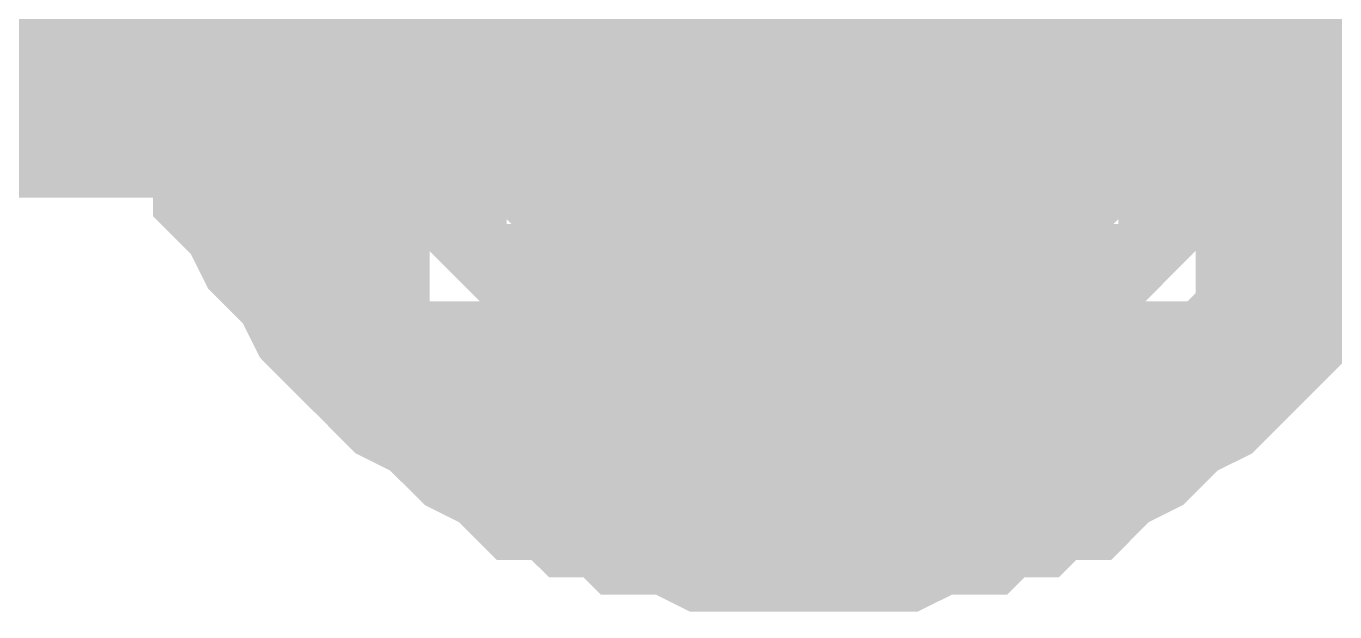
# Model space of a CAD drawing. Header units: inches. Extents: x 0 to 841, y 0 to 594.
# Drawn here: x 466.493 to 468.194, y 391.583 to 392.345 of the extents above; entities that cross this region are included whole.
import ezdxf

# ---------------------------------------------------------------- set-up
doc = ezdxf.new("R2010")
doc.units = ezdxf.units.IN
doc.layers.add('Sheet', color=255, linetype='Continuous')

msp = doc.modelspace()

# ---------------------------------------------------------------- linework, layer by layer
at = {"layer": 'Sheet'}
for points in [[(467.5042, 392.4964, 0.7493, 0.7493, 0), (467.5042, 417.4934, 0.7493, 0.7493, 0), (467.5042, 427.4878, 0.7493, 0.7493, 0), (484.9988, 427.4878, 0.7493, 0.7493, 0)], [(472.5123, 392.4964, 0.7493, 0.7493, 0), (467.5042, 392.4964, 0.7493, 0.7493, 0), (447.5167, 392.4964, 0.7493, 0.7493, 0)], [(467.5042, 391.7328, 0.2997, 0.2997, 0), (467.4593, 391.7328, 0.2997, 0.2997, 0), (467.4144, 391.7328, 0.2997, 0.2997, 0), (467.3919, 391.7328, 0.2997, 0.2997, 0), (467.347, 391.7552, 0.2997, 0.2997, 0), (467.3021, 391.7552, 0.2997, 0.2997, 0), (467.2796, 391.7777, 0.2997, 0.2997, 0), (467.2347, 391.7777, 0.2997, 0.2997, 0), (467.2122, 391.8001, 0.2997, 0.2997, 0), (467.1673, 391.8001, 0.2997, 0.2997, 0), (467.1449, 391.8226, 0.2997, 0.2997, 0), (467.1, 391.8451, 0.2997, 0.2997, 0), (467.0775, 391.8675, 0.2997, 0.2997, 0), (467.055, 391.89, 0.2997, 0.2997, 0), (467.0101, 391.9124, 0.2997, 0.2997, 0), (466.9877, 391.9349, 0.2997, 0.2997, 0), (466.9652, 391.9574, 0.2997, 0.2997, 0), (466.9427, 391.9798, 0.2997, 0.2997, 0), (466.9203, 392.0023, 0.2997, 0.2997, 0), (466.8978, 392.0472, 0.2997, 0.2997, 0), (466.8754, 392.0696, 0.2997, 0.2997, 0), (466.8529, 392.0921, 0.2997, 0.2997, 0), (466.8305, 392.137, 0.2997, 0.2997, 0), (466.808, 392.1595, 0.2997, 0.2997, 0), (466.808, 392.2044, 0.2997, 0.2997, 0), (466.7855, 392.2269, 0.2997, 0.2997, 0), (466.7855, 392.2718, 0.2997, 0.2997, 0), (466.7631, 392.2942, 0.2997, 0.2997, 0), (466.7631, 392.3392, 0.2997, 0.2997, 0), (466.7406, 392.3841, 0.2997, 0.2997, 0), (466.7406, 392.4065, 0.2997, 0.2997, 0), (466.7406, 392.4515, 0.2997, 0.2997, 0), (466.7406, 392.4964, 0.2997, 0.2997, 0)], [(467.5042, 391.7328, 0.2997, 0.2997, 0), (467.4593, 391.7328, 0.2997, 0.2997, 0), (467.4144, 391.7328, 0.2997, 0.2997, 0), (467.3919, 391.7328, 0.2997, 0.2997, 0), (467.347, 391.7552, 0.2997, 0.2997, 0), (467.3021, 391.7552, 0.2997, 0.2997, 0), (467.2796, 391.7777, 0.2997, 0.2997, 0), (467.2347, 391.7777, 0.2997, 0.2997, 0), (467.2122, 391.8001, 0.2997, 0.2997, 0), (467.1673, 391.8001, 0.2997, 0.2997, 0), (467.1449, 391.8226, 0.2997, 0.2997, 0), (467.1, 391.8451, 0.2997, 0.2997, 0), (467.0775, 391.8675, 0.2997, 0.2997, 0), (467.055, 391.89, 0.2997, 0.2997, 0), (467.0101, 391.9124, 0.2997, 0.2997, 0), (466.9877, 391.9349, 0.2997, 0.2997, 0), (466.9652, 391.9574, 0.2997, 0.2997, 0), (466.9427, 391.9798, 0.2997, 0.2997, 0), (466.9203, 392.0023, 0.2997, 0.2997, 0), (466.8978, 392.0472, 0.2997, 0.2997, 0), (466.8754, 392.0696, 0.2997, 0.2997, 0), (466.8529, 392.0921, 0.2997, 0.2997, 0), (466.8305, 392.137, 0.2997, 0.2997, 0), (466.808, 392.1595, 0.2997, 0.2997, 0), (466.808, 392.2044, 0.2997, 0.2997, 0), (466.7855, 392.2269, 0.2997, 0.2997, 0), (466.7855, 392.2718, 0.2997, 0.2997, 0), (466.7631, 392.2942, 0.2997, 0.2997, 0), (466.7631, 392.3392, 0.2997, 0.2997, 0), (466.7406, 392.3841, 0.2997, 0.2997, 0), (466.7406, 392.4065, 0.2997, 0.2997, 0), (466.7406, 392.4515, 0.2997, 0.2997, 0), (466.7406, 392.4964, 0.2997, 0.2997, 0)], [(467.5042, 391.9798, 0.2997, 0.2997, 0), (467.4817, 391.9798, 0.2997, 0.2997, 0), (467.4593, 391.9798, 0.2997, 0.2997, 0), (467.4368, 391.9798, 0.2997, 0.2997, 0), (467.4144, 391.9798, 0.2997, 0.2997, 0), (467.3919, 392.0023, 0.2997, 0.2997, 0), (467.3694, 392.0023, 0.2997, 0.2997, 0), (467.3245, 392.0023, 0.2997, 0.2997, 0), (467.3021, 392.0247, 0.2997, 0.2997, 0), (467.3021, 392.0247, 0.2997, 0.2997, 0), (467.2796, 392.0472, 0.2997, 0.2997, 0), (467.2572, 392.0472, 0.2997, 0.2997, 0), (467.2347, 392.0696, 0.2997, 0.2997, 0), (467.2122, 392.0696, 0.2997, 0.2997, 0), (467.1898, 392.0921, 0.2997, 0.2997, 0), (467.1673, 392.1146, 0.2997, 0.2997, 0), (467.1673, 392.137, 0.2997, 0.2997, 0), (467.1449, 392.137, 0.2997, 0.2997, 0), (467.1224, 392.1595, 0.2997, 0.2997, 0), (467.1, 392.1819, 0.2997, 0.2997, 0), (467.1, 392.2044, 0.2997, 0.2997, 0), (467.0775, 392.2269, 0.2997, 0.2997, 0), (467.0775, 392.2493, 0.2997, 0.2997, 0), (467.055, 392.2718, 0.2997, 0.2997, 0), (467.055, 392.2942, 0.2997, 0.2997, 0), (467.0326, 392.3167, 0.2997, 0.2997, 0), (467.0326, 392.3392, 0.2997, 0.2997, 0), (467.0326, 392.3616, 0.2997, 0.2997, 0), (467.0101, 392.3841, 0.2997, 0.2997, 0), (467.0101, 392.4065, 0.2997, 0.2997, 0), (467.0101, 392.4515, 0.2997, 0.2997, 0), (467.0101, 392.4739, 0.2997, 0.2997, 0), (467.0101, 392.4964, 0.2997, 0.2997, 0)], [(467.5042, 391.9798, 0.2997, 0.2997, 0), (467.4817, 391.9798, 0.2997, 0.2997, 0), (467.4593, 391.9798, 0.2997, 0.2997, 0), (467.4368, 391.9798, 0.2997, 0.2997, 0), (467.4144, 391.9798, 0.2997, 0.2997, 0), (467.3919, 392.0023, 0.2997, 0.2997, 0), (467.3694, 392.0023, 0.2997, 0.2997, 0), (467.3245, 392.0023, 0.2997, 0.2997, 0), (467.3021, 392.0247, 0.2997, 0.2997, 0), (467.3021, 392.0247, 0.2997, 0.2997, 0), (467.2796, 392.0472, 0.2997, 0.2997, 0), (467.2572, 392.0472, 0.2997, 0.2997, 0), (467.2347, 392.0696, 0.2997, 0.2997, 0), (467.2122, 392.0696, 0.2997, 0.2997, 0), (467.1898, 392.0921, 0.2997, 0.2997, 0), (467.1673, 392.1146, 0.2997, 0.2997, 0), (467.1673, 392.137, 0.2997, 0.2997, 0), (467.1449, 392.137, 0.2997, 0.2997, 0), (467.1224, 392.1595, 0.2997, 0.2997, 0), (467.1, 392.1819, 0.2997, 0.2997, 0), (467.1, 392.2044, 0.2997, 0.2997, 0), (467.0775, 392.2269, 0.2997, 0.2997, 0), (467.0775, 392.2493, 0.2997, 0.2997, 0), (467.055, 392.2718, 0.2997, 0.2997, 0), (467.055, 392.2942, 0.2997, 0.2997, 0), (467.0326, 392.3167, 0.2997, 0.2997, 0), (467.0326, 392.3392, 0.2997, 0.2997, 0), (467.0326, 392.3616, 0.2997, 0.2997, 0), (467.0101, 392.3841, 0.2997, 0.2997, 0), (467.0101, 392.4065, 0.2997, 0.2997, 0), (467.0101, 392.4515, 0.2997, 0.2997, 0), (467.0101, 392.4739, 0.2997, 0.2997, 0), (467.0101, 392.4964, 0.2997, 0.2997, 0)], [(468.2678, 392.4964, 0.2997, 0.2997, 0), (468.2678, 392.4515, 0.2997, 0.2997, 0), (468.2678, 392.4065, 0.2997, 0.2997, 0), (468.2678, 392.3841, 0.2997, 0.2997, 0), (468.2453, 392.3392, 0.2997, 0.2997, 0), (468.2453, 392.2942, 0.2997, 0.2997, 0), (468.2228, 392.2718, 0.2997, 0.2997, 0), (468.2228, 392.2269, 0.2997, 0.2997, 0), (468.2004, 392.2044, 0.2997, 0.2997, 0), (468.2004, 392.1595, 0.2997, 0.2997, 0), (468.1779, 392.137, 0.2997, 0.2997, 0), (468.1555, 392.0921, 0.2997, 0.2997, 0), (468.133, 392.0696, 0.2997, 0.2997, 0), (468.1106, 392.0472, 0.2997, 0.2997, 0), (468.0881, 392.0023, 0.2997, 0.2997, 0), (468.0656, 391.9798, 0.2997, 0.2997, 0), (468.0432, 391.9574, 0.2997, 0.2997, 0), (468.0207, 391.9349, 0.2997, 0.2997, 0), (467.9983, 391.9124, 0.2997, 0.2997, 0), (467.9533, 391.89, 0.2997, 0.2997, 0), (467.9309, 391.8675, 0.2997, 0.2997, 0), (467.9084, 391.8451, 0.2997, 0.2997, 0), (467.8635, 391.8226, 0.2997, 0.2997, 0), (467.8411, 391.8001, 0.2997, 0.2997, 0), (467.7961, 391.8001, 0.2997, 0.2997, 0), (467.7737, 391.7777, 0.2997, 0.2997, 0), (467.7288, 391.7777, 0.2997, 0.2997, 0), (467.7063, 391.7552, 0.2997, 0.2997, 0), (467.6614, 391.7552, 0.2997, 0.2997, 0), (467.6165, 391.7328, 0.2997, 0.2997, 0), (467.594, 391.7328, 0.2997, 0.2997, 0), (467.5491, 391.7328, 0.2997, 0.2997, 0), (467.5042, 391.7328, 0.2997, 0.2997, 0)], [(468.2678, 392.4964, 0.2997, 0.2997, 0), (468.2678, 392.4515, 0.2997, 0.2997, 0), (468.2678, 392.4065, 0.2997, 0.2997, 0), (468.2678, 392.3841, 0.2997, 0.2997, 0), (468.2453, 392.3392, 0.2997, 0.2997, 0), (468.2453, 392.2942, 0.2997, 0.2997, 0), (468.2228, 392.2718, 0.2997, 0.2997, 0), (468.2228, 392.2269, 0.2997, 0.2997, 0), (468.2004, 392.2044, 0.2997, 0.2997, 0), (468.2004, 392.1595, 0.2997, 0.2997, 0), (468.1779, 392.137, 0.2997, 0.2997, 0), (468.1555, 392.0921, 0.2997, 0.2997, 0), (468.133, 392.0696, 0.2997, 0.2997, 0), (468.1106, 392.0472, 0.2997, 0.2997, 0), (468.0881, 392.0023, 0.2997, 0.2997, 0), (468.0656, 391.9798, 0.2997, 0.2997, 0), (468.0432, 391.9574, 0.2997, 0.2997, 0), (468.0207, 391.9349, 0.2997, 0.2997, 0), (467.9983, 391.9124, 0.2997, 0.2997, 0), (467.9533, 391.89, 0.2997, 0.2997, 0), (467.9309, 391.8675, 0.2997, 0.2997, 0), (467.9084, 391.8451, 0.2997, 0.2997, 0), (467.8635, 391.8226, 0.2997, 0.2997, 0), (467.8411, 391.8001, 0.2997, 0.2997, 0), (467.7961, 391.8001, 0.2997, 0.2997, 0), (467.7737, 391.7777, 0.2997, 0.2997, 0), (467.7288, 391.7777, 0.2997, 0.2997, 0), (467.7063, 391.7552, 0.2997, 0.2997, 0), (467.6614, 391.7552, 0.2997, 0.2997, 0), (467.6165, 391.7328, 0.2997, 0.2997, 0), (467.594, 391.7328, 0.2997, 0.2997, 0), (467.5491, 391.7328, 0.2997, 0.2997, 0), (467.5042, 391.7328, 0.2997, 0.2997, 0)], [(468.0207, 392.4964, 0.2997, 0.2997, 0), (468.0207, 392.4739, 0.2997, 0.2997, 0), (468.0207, 392.4515, 0.2997, 0.2997, 0), (468.0207, 392.4065, 0.2997, 0.2997, 0), (468.0207, 392.3841, 0.2997, 0.2997, 0), (467.9983, 392.3616, 0.2997, 0.2997, 0), (467.9983, 392.3392, 0.2997, 0.2997, 0), (467.9983, 392.3167, 0.2997, 0.2997, 0), (467.9758, 392.2942, 0.2997, 0.2997, 0), (467.9758, 392.2718, 0.2997, 0.2997, 0), (467.9533, 392.2493, 0.2997, 0.2997, 0), (467.9533, 392.2269, 0.2997, 0.2997, 0), (467.9309, 392.2044, 0.2997, 0.2997, 0), (467.9309, 392.1819, 0.2997, 0.2997, 0), (467.9084, 392.1595, 0.2997, 0.2997, 0), (467.886, 392.137, 0.2997, 0.2997, 0), (467.8635, 392.137, 0.2997, 0.2997, 0), (467.8635, 392.1146, 0.2997, 0.2997, 0), (467.8411, 392.0921, 0.2997, 0.2997, 0), (467.8186, 392.0696, 0.2997, 0.2997, 0), (467.7961, 392.0696, 0.2997, 0.2997, 0), (467.7737, 392.0472, 0.2997, 0.2997, 0), (467.7512, 392.0472, 0.2997, 0.2997, 0), (467.7288, 392.0247, 0.2997, 0.2997, 0), (467.7063, 392.0247, 0.2997, 0.2997, 0), (467.6839, 392.0023, 0.2997, 0.2997, 0), (467.6614, 392.0023, 0.2997, 0.2997, 0), (467.6389, 392.0023, 0.2997, 0.2997, 0), (467.6165, 391.9798, 0.2997, 0.2997, 0), (467.594, 391.9798, 0.2997, 0.2997, 0), (467.5491, 391.9798, 0.2997, 0.2997, 0), (467.5266, 391.9798, 0.2997, 0.2997, 0), (467.5042, 391.9798, 0.2997, 0.2997, 0)], [(468.0207, 392.4964, 0.2997, 0.2997, 0), (468.0207, 392.4739, 0.2997, 0.2997, 0), (468.0207, 392.4515, 0.2997, 0.2997, 0), (468.0207, 392.4065, 0.2997, 0.2997, 0), (468.0207, 392.3841, 0.2997, 0.2997, 0), (467.9983, 392.3616, 0.2997, 0.2997, 0), (467.9983, 392.3392, 0.2997, 0.2997, 0), (467.9983, 392.3167, 0.2997, 0.2997, 0), (467.9758, 392.2942, 0.2997, 0.2997, 0), (467.9758, 392.2718, 0.2997, 0.2997, 0), (467.9533, 392.2493, 0.2997, 0.2997, 0), (467.9533, 392.2269, 0.2997, 0.2997, 0), (467.9309, 392.2044, 0.2997, 0.2997, 0), (467.9309, 392.1819, 0.2997, 0.2997, 0), (467.9084, 392.1595, 0.2997, 0.2997, 0), (467.886, 392.137, 0.2997, 0.2997, 0), (467.8635, 392.137, 0.2997, 0.2997, 0), (467.8635, 392.1146, 0.2997, 0.2997, 0), (467.8411, 392.0921, 0.2997, 0.2997, 0), (467.8186, 392.0696, 0.2997, 0.2997, 0), (467.7961, 392.0696, 0.2997, 0.2997, 0), (467.7737, 392.0472, 0.2997, 0.2997, 0), (467.7512, 392.0472, 0.2997, 0.2997, 0), (467.7288, 392.0247, 0.2997, 0.2997, 0), (467.7063, 392.0247, 0.2997, 0.2997, 0), (467.6839, 392.0023, 0.2997, 0.2997, 0), (467.6614, 392.0023, 0.2997, 0.2997, 0), (467.6389, 392.0023, 0.2997, 0.2997, 0), (467.6165, 391.9798, 0.2997, 0.2997, 0), (467.594, 391.9798, 0.2997, 0.2997, 0), (467.5491, 391.9798, 0.2997, 0.2997, 0), (467.5266, 391.9798, 0.2997, 0.2997, 0), (467.5042, 391.9798, 0.2997, 0.2997, 0)], [(467.5042, 391.7328, 0.0991, 0.0991, 0), (467.4593, 391.7328, 0.0991, 0.0991, 0), (467.4144, 391.7328, 0.0991, 0.0991, 0), (467.3919, 391.7328, 0.0991, 0.0991, 0), (467.347, 391.7552, 0.0991, 0.0991, 0), (467.3021, 391.7552, 0.0991, 0.0991, 0), (467.2796, 391.7777, 0.0991, 0.0991, 0), (467.2347, 391.7777, 0.0991, 0.0991, 0), (467.2122, 391.8001, 0.0991, 0.0991, 0), (467.1673, 391.8001, 0.0991, 0.0991, 0), (467.1449, 391.8226, 0.0991, 0.0991, 0), (467.1, 391.8451, 0.0991, 0.0991, 0), (467.0775, 391.8675, 0.0991, 0.0991, 0), (467.055, 391.89, 0.0991, 0.0991, 0), (467.0101, 391.9124, 0.0991, 0.0991, 0), (466.9877, 391.9349, 0.0991, 0.0991, 0), (466.9652, 391.9574, 0.0991, 0.0991, 0), (466.9427, 391.9798, 0.0991, 0.0991, 0), (466.9203, 392.0023, 0.0991, 0.0991, 0), (466.8978, 392.0472, 0.0991, 0.0991, 0), (466.8754, 392.0696, 0.0991, 0.0991, 0), (466.8529, 392.0921, 0.0991, 0.0991, 0), (466.8305, 392.137, 0.0991, 0.0991, 0), (466.808, 392.1595, 0.0991, 0.0991, 0), (466.808, 392.2044, 0.0991, 0.0991, 0), (466.7855, 392.2269, 0.0991, 0.0991, 0), (466.7855, 392.2718, 0.0991, 0.0991, 0), (466.7631, 392.2942, 0.0991, 0.0991, 0), (466.7631, 392.3392, 0.0991, 0.0991, 0), (466.7406, 392.3841, 0.0991, 0.0991, 0), (466.7406, 392.4065, 0.0991, 0.0991, 0)], [(467.5042, 391.7328, 0.0991, 0.0991, 0), (467.4593, 391.7328, 0.0991, 0.0991, 0), (467.4144, 391.7328, 0.0991, 0.0991, 0), (467.3919, 391.7328, 0.0991, 0.0991, 0), (467.347, 391.7552, 0.0991, 0.0991, 0), (467.3021, 391.7552, 0.0991, 0.0991, 0), (467.2796, 391.7777, 0.0991, 0.0991, 0), (467.2347, 391.7777, 0.0991, 0.0991, 0), (467.2122, 391.8001, 0.0991, 0.0991, 0), (467.1673, 391.8001, 0.0991, 0.0991, 0), (467.1449, 391.8226, 0.0991, 0.0991, 0), (467.1, 391.8451, 0.0991, 0.0991, 0), (467.0775, 391.8675, 0.0991, 0.0991, 0), (467.055, 391.89, 0.0991, 0.0991, 0), (467.0101, 391.9124, 0.0991, 0.0991, 0), (466.9877, 391.9349, 0.0991, 0.0991, 0), (466.9652, 391.9574, 0.0991, 0.0991, 0), (466.9427, 391.9798, 0.0991, 0.0991, 0), (466.9203, 392.0023, 0.0991, 0.0991, 0), (466.8978, 392.0472, 0.0991, 0.0991, 0), (466.8754, 392.0696, 0.0991, 0.0991, 0), (466.8529, 392.0921, 0.0991, 0.0991, 0), (466.8305, 392.137, 0.0991, 0.0991, 0), (466.808, 392.1595, 0.0991, 0.0991, 0), (466.808, 392.2044, 0.0991, 0.0991, 0), (466.7855, 392.2269, 0.0991, 0.0991, 0), (466.7855, 392.2718, 0.0991, 0.0991, 0), (466.7631, 392.2942, 0.0991, 0.0991, 0), (466.7631, 392.3392, 0.0991, 0.0991, 0), (466.7406, 392.3841, 0.0991, 0.0991, 0), (466.7406, 392.4065, 0.0991, 0.0991, 0)], [(467.5042, 391.9798, 0.0991, 0.0991, 0), (467.4817, 391.9798, 0.0991, 0.0991, 0), (467.4593, 391.9798, 0.0991, 0.0991, 0), (467.4368, 391.9798, 0.0991, 0.0991, 0), (467.4144, 391.9798, 0.0991, 0.0991, 0), (467.3919, 392.0023, 0.0991, 0.0991, 0), (467.3694, 392.0023, 0.0991, 0.0991, 0), (467.3245, 392.0023, 0.0991, 0.0991, 0), (467.3021, 392.0247, 0.0991, 0.0991, 0), (467.3021, 392.0247, 0.0991, 0.0991, 0), (467.2796, 392.0472, 0.0991, 0.0991, 0), (467.2572, 392.0472, 0.0991, 0.0991, 0), (467.2347, 392.0696, 0.0991, 0.0991, 0), (467.2122, 392.0696, 0.0991, 0.0991, 0), (467.1898, 392.0921, 0.0991, 0.0991, 0), (467.1673, 392.1146, 0.0991, 0.0991, 0), (467.1673, 392.137, 0.0991, 0.0991, 0), (467.1449, 392.137, 0.0991, 0.0991, 0), (467.1224, 392.1595, 0.0991, 0.0991, 0), (467.1, 392.1819, 0.0991, 0.0991, 0), (467.1, 392.2044, 0.0991, 0.0991, 0), (467.0775, 392.2269, 0.0991, 0.0991, 0), (467.0775, 392.2493, 0.0991, 0.0991, 0), (467.055, 392.2718, 0.0991, 0.0991, 0), (467.055, 392.2942, 0.0991, 0.0991, 0), (467.0326, 392.3167, 0.0991, 0.0991, 0), (467.0326, 392.3392, 0.0991, 0.0991, 0), (467.0326, 392.3616, 0.0991, 0.0991, 0), (467.0101, 392.3841, 0.0991, 0.0991, 0), (467.0101, 392.4065, 0.0991, 0.0991, 0)], [(467.5042, 391.9798, 0.0991, 0.0991, 0), (467.4817, 391.9798, 0.0991, 0.0991, 0), (467.4593, 391.9798, 0.0991, 0.0991, 0), (467.4368, 391.9798, 0.0991, 0.0991, 0), (467.4144, 391.9798, 0.0991, 0.0991, 0), (467.3919, 392.0023, 0.0991, 0.0991, 0), (467.3694, 392.0023, 0.0991, 0.0991, 0), (467.3245, 392.0023, 0.0991, 0.0991, 0), (467.3021, 392.0247, 0.0991, 0.0991, 0), (467.3021, 392.0247, 0.0991, 0.0991, 0), (467.2796, 392.0472, 0.0991, 0.0991, 0), (467.2572, 392.0472, 0.0991, 0.0991, 0), (467.2347, 392.0696, 0.0991, 0.0991, 0), (467.2122, 392.0696, 0.0991, 0.0991, 0), (467.1898, 392.0921, 0.0991, 0.0991, 0), (467.1673, 392.1146, 0.0991, 0.0991, 0), (467.1673, 392.137, 0.0991, 0.0991, 0), (467.1449, 392.137, 0.0991, 0.0991, 0), (467.1224, 392.1595, 0.0991, 0.0991, 0), (467.1, 392.1819, 0.0991, 0.0991, 0), (467.1, 392.2044, 0.0991, 0.0991, 0), (467.0775, 392.2269, 0.0991, 0.0991, 0), (467.0775, 392.2493, 0.0991, 0.0991, 0), (467.055, 392.2718, 0.0991, 0.0991, 0), (467.055, 392.2942, 0.0991, 0.0991, 0), (467.0326, 392.3167, 0.0991, 0.0991, 0), (467.0326, 392.3392, 0.0991, 0.0991, 0), (467.0326, 392.3616, 0.0991, 0.0991, 0), (467.0101, 392.3841, 0.0991, 0.0991, 0), (467.0101, 392.4065, 0.0991, 0.0991, 0)], [(468.0207, 392.4065, 0.0991, 0.0991, 0), (468.0207, 392.3841, 0.0991, 0.0991, 0), (467.9983, 392.3616, 0.0991, 0.0991, 0), (467.9983, 392.3392, 0.0991, 0.0991, 0), (467.9983, 392.3167, 0.0991, 0.0991, 0), (467.9758, 392.2942, 0.0991, 0.0991, 0), (467.9758, 392.2718, 0.0991, 0.0991, 0), (467.9533, 392.2493, 0.0991, 0.0991, 0), (467.9533, 392.2269, 0.0991, 0.0991, 0), (467.9309, 392.2044, 0.0991, 0.0991, 0), (467.9309, 392.1819, 0.0991, 0.0991, 0), (467.9084, 392.1595, 0.0991, 0.0991, 0), (467.886, 392.137, 0.0991, 0.0991, 0), (467.8635, 392.137, 0.0991, 0.0991, 0), (467.8635, 392.1146, 0.0991, 0.0991, 0), (467.8411, 392.0921, 0.0991, 0.0991, 0), (467.8186, 392.0696, 0.0991, 0.0991, 0), (467.7961, 392.0696, 0.0991, 0.0991, 0), (467.7737, 392.0472, 0.0991, 0.0991, 0), (467.7512, 392.0472, 0.0991, 0.0991, 0), (467.7288, 392.0247, 0.0991, 0.0991, 0), (467.7063, 392.0247, 0.0991, 0.0991, 0), (467.6839, 392.0023, 0.0991, 0.0991, 0), (467.6614, 392.0023, 0.0991, 0.0991, 0), (467.6389, 392.0023, 0.0991, 0.0991, 0), (467.6165, 391.9798, 0.0991, 0.0991, 0), (467.594, 391.9798, 0.0991, 0.0991, 0), (467.5491, 391.9798, 0.0991, 0.0991, 0), (467.5266, 391.9798, 0.0991, 0.0991, 0), (467.5042, 391.9798, 0.0991, 0.0991, 0)], [(468.0207, 392.4065, 0.0991, 0.0991, 0), (468.0207, 392.3841, 0.0991, 0.0991, 0), (467.9983, 392.3616, 0.0991, 0.0991, 0), (467.9983, 392.3392, 0.0991, 0.0991, 0), (467.9983, 392.3167, 0.0991, 0.0991, 0), (467.9758, 392.2942, 0.0991, 0.0991, 0), (467.9758, 392.2718, 0.0991, 0.0991, 0), (467.9533, 392.2493, 0.0991, 0.0991, 0), (467.9533, 392.2269, 0.0991, 0.0991, 0), (467.9309, 392.2044, 0.0991, 0.0991, 0), (467.9309, 392.1819, 0.0991, 0.0991, 0), (467.9084, 392.1595, 0.0991, 0.0991, 0), (467.886, 392.137, 0.0991, 0.0991, 0), (467.8635, 392.137, 0.0991, 0.0991, 0), (467.8635, 392.1146, 0.0991, 0.0991, 0), (467.8411, 392.0921, 0.0991, 0.0991, 0), (467.8186, 392.0696, 0.0991, 0.0991, 0), (467.7961, 392.0696, 0.0991, 0.0991, 0), (467.7737, 392.0472, 0.0991, 0.0991, 0), (467.7512, 392.0472, 0.0991, 0.0991, 0), (467.7288, 392.0247, 0.0991, 0.0991, 0), (467.7063, 392.0247, 0.0991, 0.0991, 0), (467.6839, 392.0023, 0.0991, 0.0991, 0), (467.6614, 392.0023, 0.0991, 0.0991, 0), (467.6389, 392.0023, 0.0991, 0.0991, 0), (467.6165, 391.9798, 0.0991, 0.0991, 0), (467.594, 391.9798, 0.0991, 0.0991, 0), (467.5491, 391.9798, 0.0991, 0.0991, 0), (467.5266, 391.9798, 0.0991, 0.0991, 0), (467.5042, 391.9798, 0.0991, 0.0991, 0)], [(468.2453, 392.2942, 0.0991, 0.0991, 0), (468.2228, 392.2718, 0.0991, 0.0991, 0), (468.2228, 392.2269, 0.0991, 0.0991, 0), (468.2004, 392.2044, 0.0991, 0.0991, 0), (468.2004, 392.1595, 0.0991, 0.0991, 0), (468.1779, 392.137, 0.0991, 0.0991, 0), (468.1555, 392.0921, 0.0991, 0.0991, 0), (468.133, 392.0696, 0.0991, 0.0991, 0), (468.1106, 392.0472, 0.0991, 0.0991, 0), (468.0881, 392.0023, 0.0991, 0.0991, 0), (468.0656, 391.9798, 0.0991, 0.0991, 0), (468.0432, 391.9574, 0.0991, 0.0991, 0), (468.0207, 391.9349, 0.0991, 0.0991, 0), (467.9983, 391.9124, 0.0991, 0.0991, 0), (467.9533, 391.89, 0.0991, 0.0991, 0), (467.9309, 391.8675, 0.0991, 0.0991, 0), (467.9084, 391.8451, 0.0991, 0.0991, 0), (467.8635, 391.8226, 0.0991, 0.0991, 0), (467.8411, 391.8001, 0.0991, 0.0991, 0), (467.7961, 391.8001, 0.0991, 0.0991, 0), (467.7737, 391.7777, 0.0991, 0.0991, 0), (467.7288, 391.7777, 0.0991, 0.0991, 0), (467.7063, 391.7552, 0.0991, 0.0991, 0), (467.6614, 391.7552, 0.0991, 0.0991, 0), (467.6165, 391.7328, 0.0991, 0.0991, 0), (467.594, 391.7328, 0.0991, 0.0991, 0), (467.5491, 391.7328, 0.0991, 0.0991, 0), (467.5042, 391.7328, 0.0991, 0.0991, 0)], [(468.2453, 392.2942, 0.0991, 0.0991, 0), (468.2228, 392.2718, 0.0991, 0.0991, 0), (468.2228, 392.2269, 0.0991, 0.0991, 0), (468.2004, 392.2044, 0.0991, 0.0991, 0), (468.2004, 392.1595, 0.0991, 0.0991, 0), (468.1779, 392.137, 0.0991, 0.0991, 0), (468.1555, 392.0921, 0.0991, 0.0991, 0), (468.133, 392.0696, 0.0991, 0.0991, 0), (468.1106, 392.0472, 0.0991, 0.0991, 0), (468.0881, 392.0023, 0.0991, 0.0991, 0), (468.0656, 391.9798, 0.0991, 0.0991, 0), (468.0432, 391.9574, 0.0991, 0.0991, 0), (468.0207, 391.9349, 0.0991, 0.0991, 0), (467.9983, 391.9124, 0.0991, 0.0991, 0), (467.9533, 391.89, 0.0991, 0.0991, 0), (467.9309, 391.8675, 0.0991, 0.0991, 0), (467.9084, 391.8451, 0.0991, 0.0991, 0), (467.8635, 391.8226, 0.0991, 0.0991, 0), (467.8411, 391.8001, 0.0991, 0.0991, 0), (467.7961, 391.8001, 0.0991, 0.0991, 0), (467.7737, 391.7777, 0.0991, 0.0991, 0), (467.7288, 391.7777, 0.0991, 0.0991, 0), (467.7063, 391.7552, 0.0991, 0.0991, 0), (467.6614, 391.7552, 0.0991, 0.0991, 0), (467.6165, 391.7328, 0.0991, 0.0991, 0), (467.594, 391.7328, 0.0991, 0.0991, 0), (467.5491, 391.7328, 0.0991, 0.0991, 0), (467.5042, 391.7328, 0.0991, 0.0991, 0)]]:
    msp.add_lwpolyline(points, format="xyseb", dxfattribs=at)
msp.add_lwpolyline([(467.246, 392.5, 0.508, 0.508, 1), (467.754, 392.5, 0.508, 0.508, 1)], format="xyseb", close=True, dxfattribs=at)

doc.saveas('drawing.dxf')
